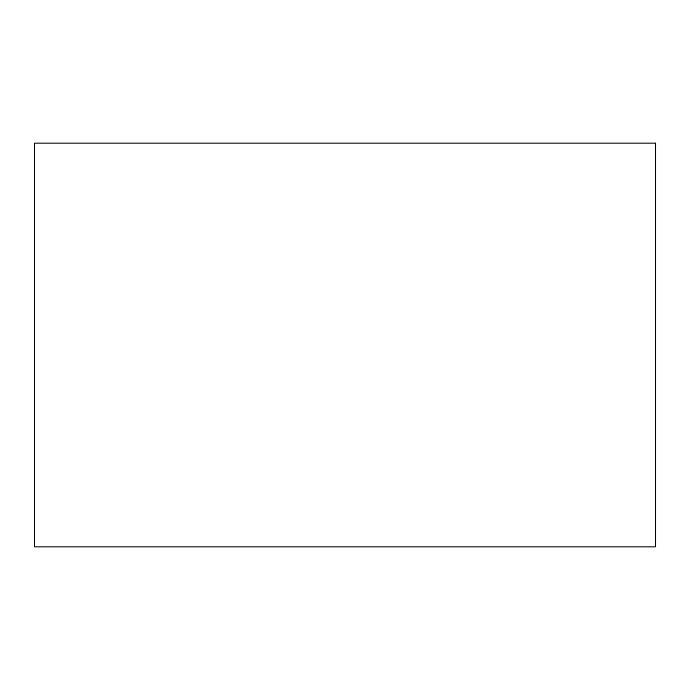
<?xml version="1.0" encoding="UTF-8"?>
<svg xmlns="http://www.w3.org/2000/svg" width="690" height="690" viewBox="0 0 690 690"><rect width="100%" height="100%" fill="white"/><g stroke="black" fill="none" stroke-linecap="round" stroke-linejoin="round"><path stroke-width="1.03" d="M655.5 143.201L34.5 143.201L34.5 546.799L655.5 546.799L655.5 143.201"/></g></svg>
